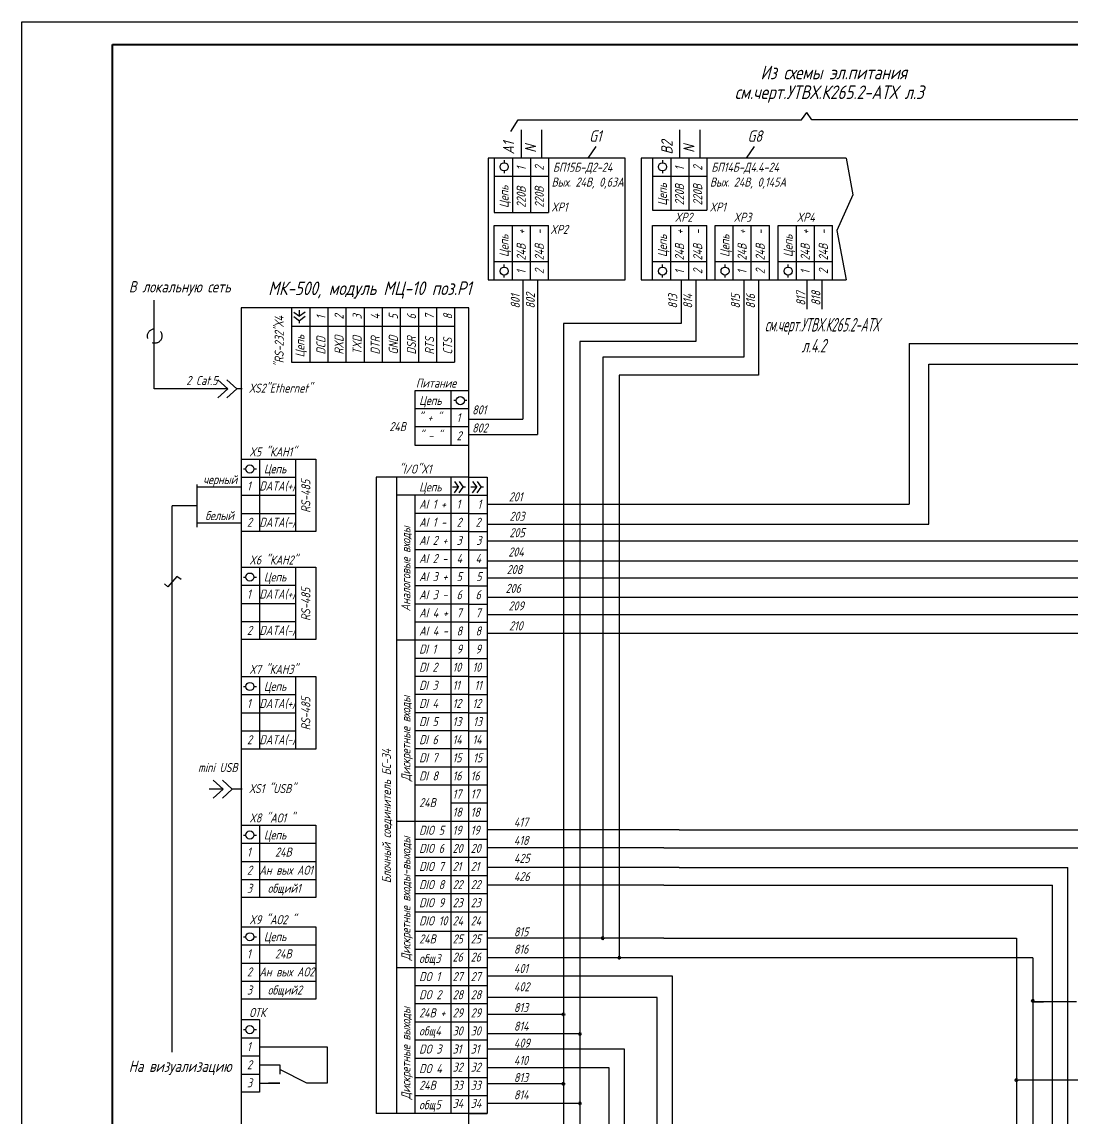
# Model space of a CAD drawing. Header units: millimetres. Extents: x -84 to 511, y 20 to 440.
# Drawn here: x -84.1 to 147.9, y 197.6 to 439.6 of the extents above; entities that cross this region are included whole.
import ezdxf

# ---------------------------------------------------------------- set-up
doc = ezdxf.new("R2010")
doc.units = ezdxf.units.MM
doc.linetypes.add('HIDDEN', pattern=[0.375, 0.25, -0.125])
doc.layers.add('MAIN', color=7, linetype='Continuous', lineweight=50)
doc.layers.add('АСУТП', color=7, linetype='Continuous')
doc.styles.get("Standard").update_dxf_attribs({"font": '', "oblique": 15})
doc.styles.add('АСУТП', font='', dxfattribs={"oblique": 15})
doc.styles.get('Standard').set_extended_font_data('GOST type A')
doc.styles.get('АСУТП').set_extended_font_data('GOST type A')

msp = doc.modelspace()

# ---------------------------------------------------------------- linework, layer by layer
at = {"linetype": 'Continuous'}
for p, q in [((-84.1, 439.62), (510.74, 439.62)), ((-84.1, 19.62), (-84.1, 439.62))]:
    msp.add_line(p, q, dxfattribs=at)
at = {"linetype": 'Continuous', "lineweight": 40}
for p, q in [((-64.1, 434.62), (505.74, 434.62)), ((-64.1, 24.62), (-64.1, 434.62))]:
    msp.add_line(p, q, dxfattribs=at)
for p, q in [((88.11, 418.03), (89.26, 419.65)), ((90.41, 418.03), (89.26, 419.65)), ((23.91, 415.45), (25.54, 418.03)), ((25.54, 418.03), (88.11, 418.03)), ((169.78, 418.03), (90.41, 418.03)), ((26.28, 409.54), (26.28, 415.81)), ((30.76, 409.54), (30.76, 415.81)), ((61.26, 409.54), (61.26, 415.81)), ((65.75, 409.54), (65.75, 415.81)), ((97.99, 409.54), (99.43, 401.44)), ((99.43, 401.44), (95.89, 393.54)), ((95.89, 393.54), (97.99, 382.71)), ((26.52, 382.63), (26.52, 351.88)), ((29.77, 382.63), (29.77, 348.5)), ((61.5, 382.63), (61.5, 373.05)), ((64.75, 382.63), (64.75, 369.08)), ((75.37, 382.63), (75.37, 365.61)), ((78.62, 382.63), (78.62, 361.64)), ((89.32, 382.63), (89.32, 376.2)), ((92.57, 382.63), (92.57, 376.2)), ((35.52, 373.05), (35.52, 194.63)), ((61.5, 373.05), (35.52, 373.05)), ((64.75, 369.08), (39.18, 369.08)), ((39.18, 369.08), (39.18, 195.06)), ((111.86, 368.63), (111.86, 333.13)), ((111.86, 368.63), (203.49, 368.63)), ((75.37, 365.61), (44.21, 365.61)), ((44.21, 365.61), (44.21, 237.34)), ((116.25, 328.76), (116.25, 364.03)), ((116.25, 364.03), (216.61, 364.03)), ((78.62, 361.64), (47.86, 361.64)), ((47.86, 361.64), (47.86, 233.01)), ((-35.48, 358.61), (-36.69, 358.61)), ((14.66, 351.88), (26.52, 351.88)), ((14.66, 348.5), (29.77, 348.5)), ((18.66, 333.13), (111.86, 333.13)), ((18.66, 328.76), (116.25, 328.76)), ((18.66, 325.03), (194.45, 325.03)), ((18.66, 320.65), (166.11, 320.65)), ((-49.86, 317.18), (-51.9, 314.92)), ((-48.91, 316.53), (-49.86, 317.18)), ((-51.9, 314.92), (-52.63, 315.58)), ((18.66, 316.89), (161.81, 316.89)), ((18.66, 312.62), (167.4, 312.62)), ((18.66, 308.78), (190.82, 308.78)), ((18.66, 304.67), (194.24, 304.67)), ((-39.65, 270.2), (-42.72, 270.2)), ((-35.48, 270.19), (-37.71, 270.19)), ((61.1, 261.22), (18.66, 261.22)), ((61.1, 261.22), (155.13, 261.22)), ((57.68, 257.28), (18.66, 257.28)), ((57.68, 257.28), (151.72, 257.28)), ((61.1, 252.94), (18.66, 252.94)), ((61.1, 252.94), (146.94, 252.94)), ((146.94, 186.11), (146.94, 252.94)), ((57.68, 249.01), (18.66, 249.01)), ((57.68, 249.01), (143.53, 249.01)), ((143.53, 175.95), (143.53, 249.01)), ((35.6, 237.34), (18.66, 237.34)), ((57.68, 237.34), (35.52, 237.34)), ((57.68, 237.34), (135.58, 237.34)), ((135.58, 237.34), (135.58, 138.09)), ((139.23, 233.01), (18.66, 233.01)), ((139.23, 233.01), (139.23, 167.61)), ((59.62, 228.91), (18.66, 228.91)), ((59.62, 188.94), (59.62, 228.91)), ((56.2, 224.25), (18.66, 224.25)), ((56.2, 188.94), (56.2, 224.25)), ((148.83, 223.29), (139.23, 223.29)), ((139.23, 223.29), (141.57, 223.29)), ((35.52, 220.5), (18.66, 220.5)), ((39.18, 216.17), (18.66, 216.17)), ((49.02, 212.78), (18.66, 212.78)), ((49.02, 188.94), (49.02, 212.78)), ((45.6, 208.66), (18.66, 208.66)), ((45.6, 188.94), (45.6, 208.66)), ((262.03, 205.98), (135.58, 205.98)), ((35.6, 205.17), (18.66, 205.17)), ((18.66, 198.63), (-5.88, 198.63)), ((39.17, 200.85), (18.66, 200.85))]:
    msp.add_line(p, q)
at = {"linetype": 'Continuous', "lineweight": 30}
for p, q in [((18.89, 409.54), (18.89, 382.71)), ((49.17, 409.54), (18.89, 409.54)), ((49.17, 382.71), (49.17, 409.54)), ((52.67, 409.54), (52.67, 382.71)), ((97.99, 409.54), (52.67, 409.54)), ((18.89, 382.71), (49.17, 382.71)), ((52.67, 382.71), (97.99, 382.71))]:
    msp.add_line(p, q, dxfattribs=at)
at = {"lineweight": 30, "ltscale": 0.5}
for p, q in [((20.24, 409.54), (20.24, 397.54)), ((24.24, 409.54), (24.24, 397.54)), ((32.24, 409.54), (32.24, 397.54)), ((55.22, 409.54), (55.22, 398.07)), ((59.22, 409.54), (59.22, 398.07)), ((67.22, 409.54), (67.22, 398.07)), ((20.24, 405.54), (32.24, 405.54)), ((55.22, 405.54), (67.22, 405.54)), ((20.24, 397.54), (32.24, 397.54)), ((55.22, 398.07), (67.22, 398.07)), ((20.24, 382.71), (20.24, 394.71)), ((20.24, 394.71), (32.24, 394.71)), ((24.24, 382.71), (24.24, 394.71)), ((32.24, 382.71), (32.24, 394.71)), ((55.22, 382.71), (55.22, 394.71)), ((55.22, 394.71), (67.22, 394.71)), ((59.22, 382.71), (59.22, 394.71)), ((67.22, 382.71), (67.22, 394.71)), ((69.03, 382.71), (69.03, 394.71)), ((69.03, 394.71), (81.03, 394.71)), ((73.03, 382.71), (73.03, 394.71)), ((81.03, 382.71), (81.03, 394.71)), ((82.98, 382.71), (82.98, 394.71)), ((82.98, 394.71), (94.98, 394.71)), ((86.98, 382.71), (86.98, 394.71)), ((94.98, 382.71), (94.98, 394.71)), ((20.24, 386.71), (32.24, 386.71)), ((55.22, 386.71), (67.22, 386.71)), ((69.03, 386.71), (81.03, 386.71)), ((82.98, 386.71), (94.98, 386.71)), ((-24.52, 376.47), (-24.52, 364.47)), ((-24, 375.55), (-22.76, 374.65)), ((-21.52, 375.55), (-22.76, 374.65)), ((-20.52, 376.47), (-20.52, 364.47)), ((11.48, 376.47), (11.48, 364.47)), ((-24, 374.55), (-22.76, 373.65)), ((-21.52, 374.55), (-22.76, 373.65)), ((-24.52, 372.47), (11.48, 372.47)), ((-24.52, 364.47), (11.48, 364.47)), ((14.66, 358.2), (2.66, 358.2)), ((2.66, 358.2), (2.66, 346.2)), ((10.66, 358.2), (10.66, 346.2)), ((14.66, 354.2), (2.66, 354.2)), ((2.66, 346.2), (14.66, 346.2)), ((-35.64, 343.11), (-19.17, 343.11)), ((-31.64, 343.11), (-31.64, 327.11)), ((-23.64, 343.11), (-23.64, 327.11)), ((-19.17, 343.11), (-19.17, 327.11)), ((-35.64, 339.11), (-23.64, 339.11)), ((14.66, 339.1), (-5.88, 339.1)), ((-1.34, 339.1), (-1.34, 198.63)), ((10.66, 339.1), (10.66, 198.63)), ((11.47, 338.15), (12.37, 336.91)), ((11.47, 335.67), (12.37, 336.91)), ((12.47, 338.15), (13.37, 336.91)), ((12.47, 335.67), (13.37, 336.91)), ((14.66, 335.1), (-1.34, 335.1)), ((2.66, 335.1), (2.66, 198.63)), ((-45.48, 332.8), (-50.89, 332.8)), ((-19.17, 327.11), (-35.64, 327.11)), ((-35.64, 319.24), (-19.17, 319.24)), ((-31.64, 319.24), (-31.64, 303.24)), ((-23.64, 319.24), (-23.64, 303.24)), ((-19.17, 319.24), (-19.17, 303.24)), ((-35.64, 315.24), (-23.64, 315.24)), ((-19.17, 303.24), (-35.64, 303.24)), ((10.66, 303.1), (-1.34, 303.1)), ((-35.64, 295.09), (-19.17, 295.09)), ((-31.64, 295.09), (-31.64, 279.09)), ((-23.64, 295.09), (-23.64, 279.09)), ((-19.17, 295.09), (-19.17, 279.09)), ((-35.64, 291.09), (-23.64, 291.09)), ((-19.17, 279.09), (-35.64, 279.09)), ((-35.64, 262.28), (-19.17, 262.28)), ((-31.64, 262.28), (-31.64, 246.28)), ((-19.17, 262.28), (-19.17, 246.28)), ((10.66, 263.1), (-1.34, 263.1)), ((-35.64, 258.28), (-19.17, 258.28)), ((-19.17, 246.28), (-35.64, 246.28)), ((-35.64, 239.82), (-19.17, 239.82)), ((-31.64, 239.82), (-31.64, 223.82)), ((-19.17, 239.82), (-19.17, 223.82)), ((-35.64, 235.82), (-19.17, 235.82)), ((10.66, 230.79), (-1.34, 230.79)), ((-19.17, 223.82), (-35.64, 223.82)), ((-35.64, 219.33), (-31.64, 219.33)), ((-31.64, 219.33), (-31.64, 203.33)), ((-35.64, 215.33), (-31.64, 215.33)), ((-31.64, 203.33), (-35.64, 203.33)), ((14.66, 198.63), (-5.88, 198.63))]:
    msp.add_line(p, q, dxfattribs=at)
at = {"lineweight": 30}
for p, q in [((22.43, 409.07), (22.43, 408.54)), ((57.41, 409.07), (57.41, 408.54)), ((22.43, 406.74), (22.43, 406.22)), ((57.41, 406.74), (57.41, 406.22)), ((22.43, 385.51), (22.43, 386.04)), ((57.41, 385.51), (57.41, 386.04)), ((71.23, 385.51), (71.23, 386.04)), ((85.17, 385.51), (85.17, 386.04)), ((22.43, 383.19), (22.43, 383.71)), ((57.41, 383.19), (57.41, 383.71)), ((71.23, 383.19), (71.23, 383.71)), ((85.17, 383.19), (85.17, 383.71)), ((-54.89, 358.62), (-54.89, 378.22)), ((14.66, 376.47), (-35.64, 376.47)), ((-35.64, 376.47), (-35.64, 194.22)), ((-22.76, 374.65), (-22.76, 375.97)), ((14.66, 194.22), (14.66, 376.47)), ((-22.76, 373.12), (-22.76, 373.65)), ((-38.63, 358.62), (-54.89, 358.62)), ((11.86, 356.01), (11.33, 356.01)), ((14.18, 356.01), (13.66, 356.01)), ((-35.16, 340.92), (-34.64, 340.92)), ((-32.84, 340.92), (-32.31, 340.92)), ((12.37, 336.91), (11.04, 336.91)), ((13.89, 336.91), (13.37, 336.91)), ((-50.89, 212.13), (-50.89, 332.8)), ((-35.16, 317.05), (-34.64, 317.05)), ((-32.84, 317.05), (-32.31, 317.05)), ((-35.16, 292.89), (-34.64, 292.89)), ((-32.84, 292.89), (-32.31, 292.89)), ((-35.16, 260.09), (-34.64, 260.09)), ((-32.84, 260.09), (-32.31, 260.09)), ((-35.16, 237.63), (-34.64, 237.63)), ((-32.84, 237.63), (-32.31, 237.63)), ((-35.16, 217.13), (-34.64, 217.13)), ((-32.84, 217.13), (-32.31, 217.13))]:
    msp.add_line(p, q, dxfattribs=at)
at = {"ltscale": 0.5}
for p, q in [((28.24, 409.54), (28.24, 397.54)), ((63.22, 409.54), (63.22, 398.07)), ((28.24, 382.71), (28.24, 394.71)), ((63.22, 382.71), (63.22, 394.71)), ((77.03, 382.71), (77.03, 394.71)), ((90.98, 382.71), (90.98, 394.71)), ((-16.52, 376.47), (-16.52, 364.47)), ((-12.52, 376.47), (-12.52, 364.47)), ((-8.52, 376.47), (-8.52, 364.47)), ((-4.52, 376.47), (-4.52, 364.47)), ((-0.52, 376.47), (-0.52, 364.47)), ((3.48, 376.47), (3.48, 364.47)), ((7.48, 376.47), (7.48, 364.47)), ((14.66, 350.2), (2.66, 350.2)), ((-45.48, 337.51), (-45.48, 328.08)), ((-35.64, 336.9), (-45.48, 336.9)), ((-35.64, 335.11), (-23.64, 335.11)), ((-35.64, 331.11), (-23.64, 331.11)), ((14.66, 331.1), (2.66, 331.1)), ((-35.73, 328.94), (-45.48, 328.94)), ((14.66, 327.1), (2.66, 327.1)), ((14.66, 323.1), (2.66, 323.1)), ((14.66, 319.1), (2.66, 319.1)), ((14.66, 315.1), (2.66, 315.1)), ((-35.64, 311.24), (-23.64, 311.24)), ((14.66, 311.1), (2.66, 311.1)), ((-35.64, 307.24), (-23.64, 307.24)), ((14.66, 307.1), (2.66, 307.1)), ((10.66, 303.1), (14.66, 303.1)), ((14.66, 299.1), (2.66, 299.1)), ((14.66, 295.1), (2.66, 295.1)), ((14.66, 291.1), (2.66, 291.1)), ((-35.64, 287.09), (-23.64, 287.09)), ((14.66, 287.1), (2.66, 287.1)), ((-35.64, 283.09), (-23.64, 283.09)), ((14.66, 283.1), (2.66, 283.1)), ((14.66, 279.1), (2.66, 279.1)), ((18.66, 275.1), (2.66, 275.1)), ((18.66, 271.1), (2.66, 271.1)), ((18.66, 267.1), (10.66, 267.1)), ((18.66, 263.1), (2.66, 263.1)), ((18.66, 259.1), (2.66, 259.1)), ((-35.64, 254.28), (-19.17, 254.28)), ((18.66, 255.1), (2.66, 255.1)), ((-35.64, 250.28), (-19.17, 250.28)), ((18.66, 251.1), (2.66, 251.1)), ((18.66, 247.1), (2.66, 247.1)), ((18.66, 243.1), (2.66, 243.1)), ((18.66, 238.79), (2.66, 238.79)), ((18.66, 234.79), (2.66, 234.79)), ((-35.64, 231.82), (-19.17, 231.82)), ((14.66, 230.79), (2.66, 230.79)), ((18.66, 230.79), (2.66, 230.79)), ((-35.64, 227.82), (-19.17, 227.82)), ((18.66, 226.79), (2.66, 226.79)), ((18.66, 222.79), (2.66, 222.79)), ((18.66, 218.79), (2.66, 218.79)), ((-31.64, 213.33), (-16.64, 213.33)), ((-16.64, 213.33), (-16.64, 205.33)), ((18.66, 214.79), (2.66, 214.79)), ((-35.64, 211.33), (-31.64, 211.33)), ((18.66, 210.79), (2.66, 210.79)), ((-31.64, 209.33), (-27.14, 209.33)), ((-27.14, 209.33), (-27.14, 207.33)), ((-35.64, 207.33), (-31.64, 207.33)), ((18.66, 206.48), (2.66, 206.48)), ((18.66, 202.48), (2.66, 202.48))]:
    msp.add_line(p, q, dxfattribs=at)
at = {"lineweight": -3}
for p, q in [((-38.63, 358.62), (-40.8, 360.62)), ((-36.63, 358.62), (-38.8, 360.62)), ((-38.63, 358.62), (-40.8, 356.62)), ((-36.63, 358.62), (-38.8, 356.62)), ((-39.65, 270.2), (-41.82, 272.2)), ((-37.65, 270.2), (-39.82, 272.2)), ((-39.65, 270.2), (-41.82, 268.2)), ((-37.65, 270.2), (-39.82, 268.2))]:
    msp.add_line(p, q, dxfattribs=at)
at = {"color": 7, "linetype": 'Continuous'}
for p, q in [((-21.14, 205.33), (-27.14, 208.33)), ((-31.64, 205.33), (-27.14, 205.33)), ((-29.14, 205.33), (-29.64, 205.33)), ((-27.14, 205.33), (-29.14, 205.33)), ((-27.14, 205.33), (-29.14, 205.33)), ((-16.64, 205.33), (-21.14, 205.33))]:
    msp.add_line(p, q, dxfattribs=at)
at = {"linetype": 'Continuous', "lineweight": 30}
for centre in [(22.43, 407.64), (57.41, 407.64), (22.43, 384.61), (57.41, 384.61), (71.23, 384.61), (85.17, 384.61), (12.76, 356.01), (-33.74, 340.92), (-33.74, 317.05), (-33.74, 292.89), (-33.74, 260.09), (-33.74, 237.63), (-33.74, 217.13)]:
    msp.add_circle(centre, 0.9, dxfattribs=at)
at = {"linetype": 'HIDDEN', "ltscale": 12}
msp.add_circle((-54.76, 370.27), 1.6, dxfattribs=at)
at = {"lineweight": 50, "ltscale": 0.5}
for centre in [(44.2, 237.34), (47.86, 233.01), (139.23, 223.5), (35.52, 220.5), (39.18, 216.17), (135.58, 205.98), (35.51, 205.17), (39.17, 200.85)]:
    msp.add_circle(centre, 0.208, dxfattribs=at)
at = {"layer": 'MAIN', "color": 7, "linetype": 'Continuous', "lineweight": -3}
for p, q in [((42.7, 412.14), (40.91, 409.54)), ((77.68, 412.14), (75.89, 409.54))]:
    msp.add_line(p, q, dxfattribs=at)
at = {"layer": 'АСУТП', "lineweight": 30, "ltscale": 0.5}
for p, q in [((-5.88, 339.1), (-5.88, 198.63)), ((14.66, 339.1), (18.66, 339.1)), ((18.66, 339.1), (18.66, 198.63)), ((12.47, 338.15), (13.37, 336.91)), ((12.47, 335.67), (13.37, 336.91)), ((15.47, 338.15), (16.37, 336.91)), ((15.47, 335.67), (16.37, 336.91)), ((16.47, 338.15), (17.37, 336.91)), ((16.47, 335.67), (17.37, 336.91)), ((14.66, 335.1), (18.66, 335.1)), ((14.66, 198.63), (18.66, 198.63))]:
    msp.add_line(p, q, dxfattribs=at)
at = {"layer": 'АСУТП', "lineweight": 30}
for p, q in [((13.89, 336.91), (13.37, 336.91)), ((16.37, 336.91), (15.04, 336.91)), ((17.89, 336.91), (17.37, 336.91))]:
    msp.add_line(p, q, dxfattribs=at)
at = {"layer": 'АСУТП', "ltscale": 0.5}
for p, q in [((14.66, 331.1), (18.66, 331.1)), ((14.66, 327.1), (18.66, 327.1)), ((14.66, 323.1), (18.66, 323.1)), ((14.66, 319.1), (18.66, 319.1)), ((14.66, 315.1), (18.66, 315.1)), ((14.66, 311.1), (18.66, 311.1)), ((14.66, 307.1), (18.66, 307.1)), ((18.66, 303.1), (14.66, 303.1)), ((14.66, 299.1), (18.66, 299.1)), ((14.66, 295.1), (18.66, 295.1)), ((14.66, 291.1), (18.66, 291.1)), ((14.66, 287.1), (18.66, 287.1)), ((14.66, 283.1), (18.66, 283.1)), ((14.66, 279.1), (18.66, 279.1))]:
    msp.add_line(p, q, dxfattribs=at)

# ---------------------------------------------------------------- texts
at = {"linetype": 'Continuous', "oblique": 15}
for s, height, p in [('Из схемы эл.питания', 3, (79.06, 426.96)), ('см.черт.УТВХ.К265.2-АТХ л.3', 3, (73.37, 422.6)), ('В локальную сеть', 2.5, (-60.48, 379.9)), ('МК-500, ', 3, (-29.69, 379.3)), ('модуль МЦ-10 поз.Р1', 3, (-16.32, 379.33)), (' 2 Cat.5', 2, (-48.82, 359.45)), ('Питание', 2, (2.93, 358.88)), ('ХS2"Ethernet"', 2, (-33.88, 357.77)), ('Цепь', 2, (3.65, 355.04)), ('" + "', 2, (3.52, 351.25)), ('24В', 2, (-2.94, 349.27)), ('1', 2, (11.92, 351.25)), ('" - "', 2, (3.7, 347.25)), ('2', 2, (11.92, 347.25)), ('X5 "КАН1"', 2, (-33.88, 343.69)), ('Цепь', 2, (-30.65, 339.95)), ('"I/O"X1', 2, (-0.8, 339.9)), ('1', 2, (-34.38, 336.16)), ('DATA(+)', 2, (-31.64, 336.16)), ('Цепь', 2, (3.65, 335.95)), ('AI 1 +', 2, (3.65, 332.15)), ('1', 2, (11.92, 332.15)), ('2', 2, (-34.38, 328.15)), ('DATA(-)', 2, (-31.64, 328.15)), ('AI 1 -', 2, (3.65, 328.15)), ('2', 2, (11.92, 328.15)), ('AI 2 +', 2, (3.65, 324.15)), ('3', 2, (11.92, 324.15)), ('X6 "КАН2"', 2, (-33.88, 319.82)), ('AI 2 -', 2, (3.65, 320.15)), ('4', 2, (11.92, 320.15)), ('Цепь', 2, (-30.65, 316.08)), ('AI 3 +', 2, (3.65, 316.15)), ('5', 2, (11.92, 316.15)), ('1', 2, (-34.38, 312.29)), ('DATA(+)', 2, (-31.64, 312.29)), ('AI 3 -', 2, (3.65, 312.15)), ('6', 2, (11.92, 312.15)), ('AI 4 +', 2, (3.65, 308.15)), ('7', 2, (11.92, 308.15)), ('2', 2, (-34.38, 304.28)), ('DATA(-)', 2, (-31.64, 304.28)), ('AI 4 -', 2, (3.65, 304.15)), ('8', 2, (11.92, 304.15)), ('DI 1', 2, (3.65, 300.15)), ('9', 2, (11.92, 300.15)), ('X7 "КАН3"', 2, (-33.88, 295.67)), ('DI 2', 2, (3.65, 296.15)), ('10', 2, (11.03, 296.15)), ('Цепь', 2, (-30.65, 291.93)), ('DI 3', 2, (3.65, 292.15)), ('11', 2, (11.03, 292.15)), ('1', 2, (-34.38, 288.14)), ('DATA(+)', 2, (-31.64, 288.14)), ('DI 4', 2, (3.65, 288.15)), ('12', 2, (11.03, 288.15)), ('DI 5', 2, (3.65, 284.15)), ('13', 2, (11.03, 284.15)), ('2', 2, (-34.38, 280.13)), ('DATA(-)', 2, (-31.64, 280.13)), ('DI 6', 2, (3.65, 280.15)), ('14', 2, (11.03, 280.15)), ('mini USB', 2, (-45.2, 274)), ('DI 7', 2, (3.65, 276.15)), ('15', 2, (11.03, 276.15)), ('DI 8', 2, (3.65, 272.15)), ('16', 2, (11.03, 272.15)), ('16', 2, (15.03, 272.15)), ('ХS1 "USB"', 2, (-33.88, 269.35)), ('17', 2, (11.03, 268.15)), ('17', 2, (15.03, 268.15)), ('24В', 2, (3.65, 266.25)), ('X8 "АО1 "', 2, (-33.88, 262.86)), ('18', 2, (11.03, 264.15)), ('18', 2, (15.03, 264.15)), ('DIO 5', 2, (3.65, 260.15)), ('19', 2, (11.03, 260.15)), ('19', 2, (15.03, 260.15)), ('Цепь', 2, (-30.65, 259.12)), ('1', 2, (-34.38, 255.33)), ('24В', 2, (-28.18, 255.33)), ('DIO 6', 2, (3.65, 256.15)), ('20', 2, (11.03, 256.15)), ('20', 2, (15.03, 256.15)), ('DIO 7', 2, (3.65, 252.15)), ('21', 2, (11.03, 252.15)), ('21', 2, (15.03, 252.15)), ('2', 2, (-34.38, 251.33)), ('Ан вых АО1', 2, (-31.64, 251.33)), ('3', 2, (-34.38, 247.33)), ('общий1', 2, (-29.8, 247.33)), ('DIO 8', 2, (3.65, 248.15)), ('22', 2, (11.03, 248.15)), ('22', 2, (15.03, 248.15)), ('DIO 9', 2, (3.65, 244.15)), ('23', 2, (11.03, 244.15)), ('23', 2, (15.03, 244.15)), ('X9 "АО2 "', 2, (-33.88, 240.4)), ('DIO 10', 2, (3.65, 240.15)), ('24', 2, (11.03, 240.15)), ('24', 2, (15.03, 240.15)), ('Цепь', 2, (-30.65, 236.66)), ('24В ', 2, (3.65, 236.15)), ('25', 2, (11.03, 236.15)), ('25', 2, (15.03, 236.15)), ('1', 2, (-34.38, 232.87)), ('24В', 2, (-28.18, 232.87)), ('общ3', 2, (3.65, 231.84)), ('26', 2, (11.03, 232.15)), ('26', 2, (15.03, 232.15)), ('2', 2, (-34.38, 228.87)), ('Ан вых АО2', 2, (-31.64, 228.87)), ('DO 1', 2, (3.65, 227.84)), ('27', 2, (11.03, 227.84)), ('27', 2, (15.03, 227.84)), ('3', 2, (-34.38, 224.87)), ('общий2', 2, (-29.8, 224.87)), ('DO 2', 2, (3.65, 223.84)), ('28', 2, (11.03, 223.84)), ('28', 2, (15.03, 223.84)), ('ОТК', 2, (-33.88, 219.91)), ('24В +', 2, (3.65, 219.84)), ('29', 2, (11.03, 219.84)), ('29', 2, (15.03, 219.84)), ('общ4', 2, (3.65, 215.84)), ('30', 2, (11.03, 215.84)), ('30', 2, (15.03, 215.84)), ('1', 2, (-34.38, 212.38)), ('DO 3', 2, (3.65, 211.84)), ('31', 2, (11.03, 211.84)), ('31', 2, (15.03, 211.84)), ('На визуализацию', 2.5, (-60.48, 207.79)), ('2', 2, (-34.38, 208.38)), ('DO 4', 2, (3.65, 207.53)), ('32', 2, (11.03, 207.84)), ('32', 2, (15.03, 207.84)), ('3', 2, (-34.38, 204.38)), ('24В ', 2, (3.65, 203.84)), ('33', 2, (11.03, 203.84)), ('33', 2, (15.03, 203.84)), ('общ5', 2, (3.65, 199.53)), ('34', 2, (11.03, 199.84)), ('34', 2, (15.03, 199.84))]:
    msp.add_text(s, height=height, dxfattribs=at).set_placement(p)
for s, p in [('1', (27.19, 406.81)), ('2', (31.19, 406.81)), ('1', (62.17, 406.81)), ('2', (66.17, 406.81)), ('Цепь', (23.39, 398.54)), ('220В', (27.19, 398.6)), ('220В', (31.19, 398.6)), ('Цепь', (58.38, 399.06)), ('220В', (62.17, 399.13)), ('220В', (66.17, 399.13)), ('Цепь', (23.39, 387.71)), ('24В  +', (27.19, 386.96)), ('24В  -', (31.19, 386.96)), ('Цепь', (58.38, 387.71)), ('24В  +', (62.17, 386.96)), ('24В  -', (66.17, 386.96)), ('Цепь', (72.19, 387.71)), ('24В  +', (75.98, 386.96)), ('24В  -', (79.98, 386.96)), ('Цепь', (86.14, 387.71)), ('24В  +', (89.93, 386.96)), ('24В  -', (93.93, 386.96)), ('1', (27.19, 383.97)), ('2', (31.19, 383.97)), ('1', (62.17, 383.97)), ('2', (66.17, 383.97)), ('1', (75.98, 383.97)), ('2', (79.98, 383.97)), ('1', (89.93, 383.97)), ('2', (93.93, 383.97)), ('2', (-13.05, 373.94)), ('3', (-9.05, 373.94)), ('4', (-5.05, 373.94)), ('5', (-1.05, 373.94)), ('6', (2.95, 373.94)), ('7', (6.95, 373.94)), ('8', (10.95, 373.94)), ('"RS-232"Х4', (-26.27, 363.34)), ('1', (-17.05, 373.94)), ('Цепь', (-21.68, 365.56)), ('DCD', (-17.05, 366.18)), ('RXD', (-13.05, 366.18)), ('TXD', (-9.05, 366.18)), ('DTR', (-5.05, 366.18)), ('GND', (-1.05, 366.18)), ('DSR', (2.95, 366.18)), ('RTS', (6.95, 366.18)), ('CTS', (10.95, 366.18)), ('RS-485', (-20.39, 331.24)), ('Аналоговые входы', (1.72, 309.47)), ('RS-485', (-20.39, 307.37)), ('RS-485', (-20.39, 283.22)), ('Дискретные входы', (1.72, 271.99)), ('Дискретные входы-выходы', (1.72, 232.42)), ('Дискретные выходы', (1.72, 201.74))]:
    msp.add_text(s, height=2, rotation=90, dxfattribs=at).set_placement(p)
at = {"color": 7, "linetype": 'Continuous', "oblique": 15}
for s, p in [('БП15Б-Д2-24', (33.21, 406.54)), ('БП14Б-Д4.4-24', (68.19, 406.54)), ('XP1', (32.83, 397.75)), ('XP1', (67.81, 397.75)), ('XP2', (60.13, 395.5)), ('XP3', (73.11, 395.5)), ('XP4', (87.06, 395.5)), ('XP2', (32.63, 392.81))]:
    msp.add_text(s, height=2, dxfattribs=at).set_placement(p)
for s, p in [('802', (29.22, 376.34)), ('817', (88.95, 376.96)), ('818', (92.28, 376.96)), ('801', (25.89, 376.34)), ('813', (60.66, 376.34)), ('814', (63.98, 376.34)), ('815', (74.52, 376.34)), ('816', (77.85, 376.34))]:
    msp.add_text(s, height=2, rotation=90, dxfattribs=at).set_placement(p)
at = {"linetype": 'Continuous', "oblique": 15}
for s, width, p in [('см.черт.УТВХ.К265.2-АТХ ', 0.7, (80.01, 371.27)), (' л.4.2', 0.8, (86.89, 366.64))]:
    msp.add_text(s, height=3, dxfattribs=dict(at, width=width)).set_placement(p)
at = {"layer": 'MAIN', "color": 7, "linetype": 'Continuous', "lineweight": -3, "oblique": 15}
for s, height, p in [('G1', 2.5, (41.21, 413.17)), ('G8', 2.5, (76.19, 413.17)), ('Вых. 24В, 0,63А', 2, (32.9, 403.26)), ('Вых. 24В, 0,145А', 2, (67.88, 403.26)), ('801', 2, (15.36, 352.97)), ('802', 2, (15.36, 348.97)), ('черный ', 2, (-44.06, 337.58)), ('201', 2, (23.46, 333.77)), ('белый', 2, (-43.6, 329.62)), ('203', 2, (23.6, 329.47)), ('205', 2, (23.59, 325.85)), ('204', 2, (23.35, 321.59)), ('208', 2, (22.99, 317.71)), ('206', 2, (22.75, 313.56)), ('209', 2, (23.38, 309.68)), ('210', 2, (23.52, 305.29)), ('417', 2, (24.58, 261.95)), ('418', 2, (24.58, 257.91)), ('425', 2, (24.58, 253.95)), ('426', 2, (24.58, 249.91)), ('815', 2, (24.58, 237.72)), ('816', 2, (24.58, 233.9)), ('401', 2, (24.58, 229.64)), ('402', 2, (24.58, 225.59)), ('813', 2, (24.58, 221.01)), ('814', 2, (24.58, 216.89)), ('409', 2, (24.58, 213.16)), ('410', 2, (24.58, 209.34)), ('813', 2, (24.58, 205.55)), ('814', 2, (24.58, 201.74))]:
    msp.add_text(s, height=height, dxfattribs=at).set_placement(p)
at = {"layer": 'MAIN', "color": 7, "linetype": 'Continuous', "lineweight": 50, "oblique": 15}
for s, p in [('A1', (24.65, 410.36)), ('N', (29.51, 410.72)), ('В2', (59.63, 410.36)), ('N', (64.5, 410.72))]:
    msp.add_text(s, height=2.5, rotation=90, dxfattribs=at).set_placement(p)
at = {"layer": 'АСУТП', "linetype": 'Continuous', "style": 'АСУТП', "oblique": 15}
for s, p in [('1', (11.92, 332.15)), ('1', (16.54, 332.15)), ('2', (16.1, 328.15)), ('3', (16.25, 324.15)), ('4', (16.11, 320.15)), ('5', (16.25, 316.15)), ('6', (16.11, 312.15)), ('7', (11.92, 308.15)), ('7', (16.11, 308.15)), ('8', (16.11, 304.15)), ('9', (16.11, 300.15)), ('10', (15.43, 296.15)), ('11', (15.86, 292.15)), ('12', (15.42, 288.15)), ('13', (15.58, 284.15)), ('14', (15.43, 280.15)), ('15', (15.58, 276.15))]:
    msp.add_text(s, height=2, dxfattribs=at).set_placement(p)
msp.add_text('Блочный соединитель БС-34', height=2, rotation=90, dxfattribs=at).set_placement((-2.58, 249.46))

doc.saveas('drawing.dxf')
